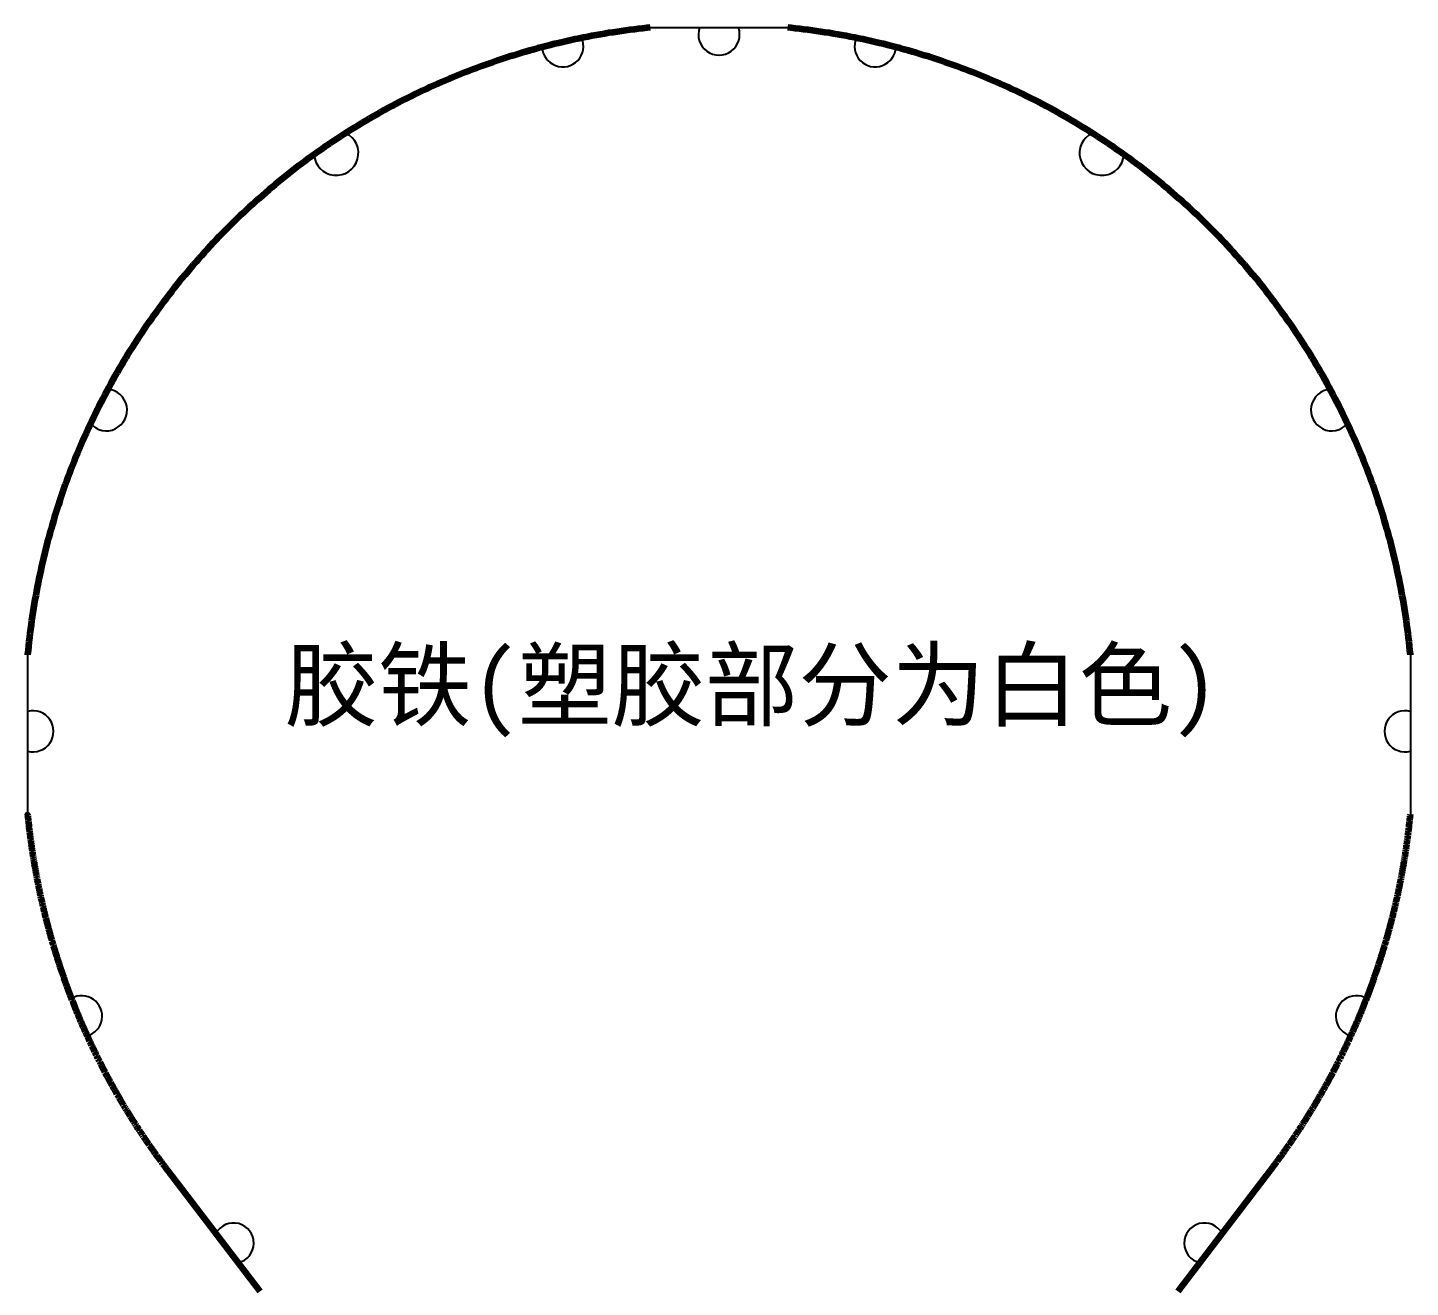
# Model space of a CAD drawing. Header units: millimetres. Extents: x 1414 to 1578, y 492 to 601.
# Drawn here: x 1513.37 to 1533.49, y 555.51 to 573.84 of the extents above; entities that cross this region are included whole.
import ezdxf

# ---------------------------------------------------------------- set-up
doc = ezdxf.new("R2010")
doc.units = ezdxf.units.MM
doc.layers.add('bl', color=200, linetype='Continuous')
doc.layers.add('HOUSING', color=7, linetype='Continuous')
doc.styles.add('宋体', font='')
doc.styles.get('宋体').set_extended_font_data('SimSun')

msp = doc.modelspace()

# ---------------------------------------------------------------- linework, layer by layer
at = {"layer": 'bl'}
for p, q in [((1522.428, 573.841), (1524.435, 573.841)), ((1522.428, 573.841), (1524.435, 573.841)), ((1513.374, 564.715), (1513.374, 562.389)), ((1513.374, 564.715), (1513.374, 562.389)), ((1533.489, 564.715), (1533.489, 562.389)), ((1533.489, 564.715), (1533.489, 562.389))]:
    msp.add_line(p, q, dxfattribs=at)
at = {"layer": 'bl', "linetype": 'Continuous', "lineweight": 100}
for points in [[(1522.428, 573.841), (1522.38, 573.836), (1522.318, 573.829), (1522.257, 573.822), (1522.195, 573.815), (1522.134, 573.807), (1522.072, 573.799), (1522.011, 573.79), (1521.95, 573.781), (1521.888, 573.772), (1521.827, 573.763), (1521.766, 573.752), (1521.705, 573.742), (1521.644, 573.731), (1521.583, 573.72), (1521.522, 573.709), (1521.461, 573.697), (1521.4, 573.684), (1521.34, 573.672), (1521.279, 573.659), (1521.219, 573.645), (1521.158, 573.632), (1521.098, 573.617), (1521.038, 573.603), (1520.977, 573.588), (1520.917, 573.573), (1520.857, 573.557), (1520.797, 573.541), (1520.738, 573.525), (1520.678, 573.508), (1520.618, 573.491), (1520.559, 573.474), (1520.5, 573.456), (1520.44, 573.438), (1520.381, 573.419), (1520.322, 573.4), (1520.263, 573.381), (1520.205, 573.361), (1520.146, 573.341), (1520.087, 573.321), (1520.029, 573.3), (1519.971, 573.279), (1519.912, 573.258), (1519.854, 573.236), (1519.797, 573.214), (1519.739, 573.192), (1519.681, 573.169), (1519.624, 573.145), (1519.566, 573.122), (1519.509, 573.098), (1519.452, 573.074), (1519.395, 573.049), (1519.339, 573.024), (1519.282, 572.999), (1519.226, 572.973), (1519.169, 572.947), (1519.113, 572.921), (1519.057, 572.894), (1519.001, 572.867), (1518.946, 572.84), (1518.89, 572.812), (1518.835, 572.784), (1518.78, 572.756), (1518.725, 572.727), (1518.67, 572.698), (1518.616, 572.669), (1518.561, 572.639), (1518.507, 572.609), (1518.453, 572.579), (1518.399, 572.548), (1518.346, 572.517), (1518.292, 572.486), (1518.239, 572.454), (1518.186, 572.422), (1518.133, 572.389), (1518.08, 572.357), (1518.028, 572.324), (1517.976, 572.29), (1517.924, 572.257), (1517.872, 572.223), (1517.82, 572.189), (1517.769, 572.154), (1517.718, 572.119), (1517.667, 572.084), (1517.616, 572.048), (1517.565, 572.013), (1517.515, 571.976), (1517.465, 571.94), (1517.415, 571.903), (1517.365, 571.866), (1517.316, 571.829), (1517.267, 571.791), (1517.218, 571.753), (1517.169, 571.715), (1517.12, 571.676), (1517.072, 571.637), (1517.024, 571.598), (1516.976, 571.559), (1516.929, 571.519), (1516.882, 571.479), (1516.834, 571.439), (1516.788, 571.398), (1516.741, 571.357), (1516.695, 571.316), (1516.649, 571.274), (1516.603, 571.233), (1516.557, 571.191), (1516.512, 571.148), (1516.467, 571.106), (1516.422, 571.063), (1516.378, 571.02), (1516.334, 570.976), (1516.29, 570.933), (1516.246, 570.889), (1516.203, 570.844), (1516.159, 570.8), (1516.117, 570.755), (1516.074, 570.71), (1516.032, 570.665), (1515.99, 570.619), (1515.948, 570.574), (1515.906, 570.527), (1515.865, 570.481), (1515.824, 570.435), (1515.784, 570.388), (1515.743, 570.341), (1515.703, 570.293), (1515.664, 570.246), (1515.624, 570.198), (1515.585, 570.15), (1515.546, 570.102), (1515.507, 570.053), (1515.469, 570.005), (1515.431, 569.956), (1515.394, 569.906), (1515.356, 569.857), (1515.319, 569.807), (1515.282, 569.757), (1515.246, 569.707), (1515.21, 569.657), (1515.174, 569.606), (1515.138, 569.556), (1515.103, 569.505), (1515.068, 569.453), (1515.034, 569.402), (1514.999, 569.35), (1514.965, 569.299), (1514.932, 569.247), (1514.898, 569.194), (1514.865, 569.142), (1514.833, 569.089), (1514.8, 569.036), (1514.768, 568.983), (1514.737, 568.93), (1514.705, 568.877), (1514.674, 568.823), (1514.644, 568.769), (1514.613, 568.715), (1514.583, 568.661), (1514.553, 568.606), (1514.524, 568.552), (1514.495, 568.497), (1514.466, 568.442), (1514.438, 568.387), (1514.41, 568.332), (1514.382, 568.276), (1514.355, 568.221), (1514.328, 568.165), (1514.301, 568.109), (1514.275, 568.053), (1514.249, 567.997), (1514.223, 567.94), (1514.198, 567.884), (1514.173, 567.827), (1514.148, 567.77), (1514.124, 567.713), (1514.1, 567.656), (1514.077, 567.599), (1514.054, 567.541), (1514.031, 567.483), (1514.008, 567.426), (1513.986, 567.368), (1513.964, 567.31), (1513.943, 567.252), (1513.922, 567.193), (1513.901, 567.135), (1513.881, 567.076), (1513.861, 567.018), (1513.841, 566.959), (1513.822, 566.9), (1513.803, 566.841), (1513.785, 566.782), (1513.766, 566.723), (1513.749, 566.663), (1513.731, 566.604), (1513.714, 566.544), (1513.697, 566.485), (1513.681, 566.425), (1513.665, 566.365), (1513.649, 566.305), (1513.634, 566.245), (1513.619, 566.185), (1513.605, 566.124), (1513.591, 566.064), (1513.577, 566.004), (1513.564, 565.943), (1513.55, 565.883), (1513.538, 565.822), (1513.526, 565.761), (1513.514, 565.7), (1513.502, 565.639), (1513.491, 565.579), (1513.48, 565.517), (1513.47, 565.456), (1513.46, 565.395), (1513.45, 565.334), (1513.441, 565.273), (1513.432, 565.211), (1513.423, 565.15), (1513.415, 565.089), (1513.407, 565.027), (1513.4, 564.966), (1513.393, 564.904), (1513.386, 564.842), (1513.38, 564.781), (1513.374, 564.719), (1513.374, 564.715)], [(1522.428, 573.841), (1522.38, 573.836), (1522.318, 573.829), (1522.257, 573.822), (1522.195, 573.815), (1522.134, 573.807), (1522.072, 573.799), (1522.011, 573.79), (1521.95, 573.781), (1521.888, 573.772), (1521.827, 573.763), (1521.766, 573.752), (1521.705, 573.742), (1521.644, 573.731), (1521.583, 573.72), (1521.522, 573.709), (1521.461, 573.697), (1521.4, 573.684), (1521.34, 573.672), (1521.279, 573.659), (1521.219, 573.645), (1521.158, 573.632), (1521.098, 573.617), (1521.038, 573.603), (1520.977, 573.588), (1520.917, 573.573), (1520.857, 573.557), (1520.797, 573.541), (1520.738, 573.525), (1520.678, 573.508), (1520.618, 573.491), (1520.559, 573.474), (1520.5, 573.456), (1520.44, 573.438), (1520.381, 573.419), (1520.322, 573.4), (1520.263, 573.381), (1520.205, 573.361), (1520.146, 573.341), (1520.087, 573.321), (1520.029, 573.3), (1519.971, 573.279), (1519.912, 573.258), (1519.854, 573.236), (1519.797, 573.214), (1519.739, 573.192), (1519.681, 573.169), (1519.624, 573.145), (1519.566, 573.122), (1519.509, 573.098), (1519.452, 573.074), (1519.395, 573.049), (1519.339, 573.024), (1519.282, 572.999), (1519.226, 572.973), (1519.169, 572.947), (1519.113, 572.921), (1519.057, 572.894), (1519.001, 572.867), (1518.946, 572.84), (1518.89, 572.812), (1518.835, 572.784), (1518.78, 572.756), (1518.725, 572.727), (1518.67, 572.698), (1518.616, 572.669), (1518.561, 572.639), (1518.507, 572.609), (1518.453, 572.579), (1518.399, 572.548), (1518.346, 572.517), (1518.292, 572.486), (1518.239, 572.454), (1518.186, 572.422), (1518.133, 572.389), (1518.08, 572.357), (1518.028, 572.324), (1517.976, 572.29), (1517.924, 572.257), (1517.872, 572.223), (1517.82, 572.189), (1517.769, 572.154), (1517.718, 572.119), (1517.667, 572.084), (1517.616, 572.048), (1517.565, 572.013), (1517.515, 571.976), (1517.465, 571.94), (1517.415, 571.903), (1517.365, 571.866), (1517.316, 571.829), (1517.267, 571.791), (1517.218, 571.753), (1517.169, 571.715), (1517.12, 571.676), (1517.072, 571.637), (1517.024, 571.598), (1516.976, 571.559), (1516.929, 571.519), (1516.882, 571.479), (1516.834, 571.439), (1516.788, 571.398), (1516.741, 571.357), (1516.695, 571.316), (1516.649, 571.274), (1516.603, 571.233), (1516.557, 571.191), (1516.512, 571.148), (1516.467, 571.106), (1516.422, 571.063), (1516.378, 571.02), (1516.334, 570.976), (1516.29, 570.933), (1516.246, 570.889), (1516.203, 570.844), (1516.159, 570.8), (1516.117, 570.755), (1516.074, 570.71), (1516.032, 570.665), (1515.99, 570.619), (1515.948, 570.574), (1515.906, 570.527), (1515.865, 570.481), (1515.824, 570.435), (1515.784, 570.388), (1515.743, 570.341), (1515.703, 570.293), (1515.664, 570.246), (1515.624, 570.198), (1515.585, 570.15), (1515.546, 570.102), (1515.507, 570.053), (1515.469, 570.005), (1515.431, 569.956), (1515.394, 569.906), (1515.356, 569.857), (1515.319, 569.807), (1515.282, 569.757), (1515.246, 569.707), (1515.21, 569.657), (1515.174, 569.606), (1515.138, 569.556), (1515.103, 569.505), (1515.068, 569.453), (1515.034, 569.402), (1514.999, 569.35), (1514.965, 569.299), (1514.932, 569.247), (1514.898, 569.194), (1514.865, 569.142), (1514.833, 569.089), (1514.8, 569.036), (1514.768, 568.983), (1514.737, 568.93), (1514.705, 568.877), (1514.674, 568.823), (1514.644, 568.769), (1514.613, 568.715), (1514.583, 568.661), (1514.553, 568.606), (1514.524, 568.552), (1514.495, 568.497), (1514.466, 568.442), (1514.438, 568.387), (1514.41, 568.332), (1514.382, 568.276), (1514.355, 568.221), (1514.328, 568.165), (1514.301, 568.109), (1514.275, 568.053), (1514.249, 567.997), (1514.223, 567.94), (1514.198, 567.884), (1514.173, 567.827), (1514.148, 567.77), (1514.124, 567.713), (1514.1, 567.656), (1514.077, 567.599), (1514.054, 567.541), (1514.031, 567.483), (1514.008, 567.426), (1513.986, 567.368), (1513.964, 567.31), (1513.943, 567.252), (1513.922, 567.193), (1513.901, 567.135), (1513.881, 567.076), (1513.861, 567.018), (1513.841, 566.959), (1513.822, 566.9), (1513.803, 566.841), (1513.785, 566.782), (1513.766, 566.723), (1513.749, 566.663), (1513.731, 566.604), (1513.714, 566.544), (1513.697, 566.485), (1513.681, 566.425), (1513.665, 566.365), (1513.649, 566.305), (1513.634, 566.245), (1513.619, 566.185), (1513.605, 566.124), (1513.591, 566.064), (1513.577, 566.004), (1513.564, 565.943), (1513.55, 565.883), (1513.538, 565.822), (1513.526, 565.761), (1513.514, 565.7), (1513.502, 565.639), (1513.491, 565.579), (1513.48, 565.517), (1513.47, 565.456), (1513.46, 565.395), (1513.45, 565.334), (1513.441, 565.273), (1513.432, 565.211), (1513.423, 565.15), (1513.415, 565.089), (1513.407, 565.027), (1513.4, 564.966), (1513.393, 564.904), (1513.386, 564.842), (1513.38, 564.781), (1513.374, 564.719), (1513.374, 564.715)], [(1533.489, 564.715), (1533.489, 564.719), (1533.483, 564.781), (1533.477, 564.842), (1533.47, 564.904), (1533.463, 564.966), (1533.456, 565.027), (1533.448, 565.089), (1533.44, 565.15), (1533.431, 565.211), (1533.422, 565.273), (1533.413, 565.334), (1533.403, 565.395), (1533.393, 565.456), (1533.383, 565.517), (1533.372, 565.579), (1533.361, 565.639), (1533.349, 565.7), (1533.337, 565.761), (1533.325, 565.822), (1533.313, 565.883), (1533.299, 565.943), (1533.286, 566.004), (1533.272, 566.064), (1533.258, 566.124), (1533.244, 566.185), (1533.229, 566.245), (1533.214, 566.305), (1533.198, 566.365), (1533.182, 566.425), (1533.166, 566.485), (1533.149, 566.544), (1533.132, 566.604), (1533.114, 566.663), (1533.097, 566.723), (1533.078, 566.782), (1533.06, 566.841), (1533.041, 566.9), (1533.022, 566.959), (1533.002, 567.018), (1532.982, 567.076), (1532.962, 567.135), (1532.941, 567.193), (1532.92, 567.252), (1532.899, 567.31), (1532.877, 567.368), (1532.855, 567.426), (1532.832, 567.483), (1532.809, 567.541), (1532.786, 567.599), (1532.763, 567.656), (1532.739, 567.713), (1532.715, 567.77), (1532.69, 567.827), (1532.665, 567.884), (1532.64, 567.94), (1532.614, 567.997), (1532.588, 568.053), (1532.562, 568.109), (1532.535, 568.165), (1532.508, 568.221), (1532.481, 568.276), (1532.453, 568.332), (1532.425, 568.387), (1532.397, 568.442), (1532.368, 568.497), (1532.339, 568.552), (1532.31, 568.606), (1532.28, 568.661), (1532.25, 568.715), (1532.219, 568.769), (1532.189, 568.823), (1532.158, 568.877), (1532.126, 568.93), (1532.095, 568.983), (1532.063, 569.036), (1532.03, 569.089), (1531.998, 569.142), (1531.965, 569.194), (1531.931, 569.247), (1531.898, 569.299), (1531.864, 569.35), (1531.829, 569.402), (1531.795, 569.453), (1531.76, 569.505), (1531.725, 569.556), (1531.689, 569.606), (1531.653, 569.657), (1531.617, 569.707), (1531.581, 569.757), (1531.544, 569.807), (1531.507, 569.857), (1531.469, 569.906), (1531.432, 569.956), (1531.394, 570.005), (1531.356, 570.053), (1531.317, 570.102), (1531.278, 570.15), (1531.239, 570.198), (1531.199, 570.246), (1531.16, 570.293), (1531.12, 570.341), (1531.079, 570.388), (1531.039, 570.435), (1530.998, 570.481), (1530.957, 570.527), (1530.915, 570.574), (1530.873, 570.619), (1530.831, 570.665), (1530.789, 570.71), (1530.746, 570.755), (1530.704, 570.8), (1530.66, 570.844), (1530.617, 570.889), (1530.573, 570.933), (1530.529, 570.976), (1530.485, 571.02), (1530.441, 571.063), (1530.396, 571.106), (1530.351, 571.148), (1530.306, 571.191), (1530.26, 571.233), (1530.214, 571.274), (1530.168, 571.316), (1530.122, 571.357), (1530.075, 571.398), (1530.029, 571.439), (1529.981, 571.479), (1529.934, 571.519), (1529.887, 571.559), (1529.839, 571.598), (1529.791, 571.637), (1529.743, 571.676), (1529.694, 571.715), (1529.645, 571.753), (1529.596, 571.791), (1529.547, 571.829), (1529.498, 571.866), (1529.448, 571.903), (1529.398, 571.94), (1529.348, 571.976), (1529.298, 572.013), (1529.247, 572.048), (1529.196, 572.084), (1529.145, 572.119), (1529.094, 572.154), (1529.043, 572.189), (1528.991, 572.223), (1528.939, 572.257), (1528.887, 572.29), (1528.835, 572.324), (1528.783, 572.357), (1528.73, 572.389), (1528.677, 572.422), (1528.624, 572.454), (1528.571, 572.486), (1528.517, 572.517), (1528.464, 572.548), (1528.41, 572.579), (1528.356, 572.609), (1528.302, 572.639), (1528.247, 572.669), (1528.193, 572.698), (1528.138, 572.727), (1528.083, 572.756), (1528.028, 572.784), (1527.973, 572.812), (1527.917, 572.84), (1527.862, 572.867), (1527.806, 572.894), (1527.75, 572.921), (1527.694, 572.947), (1527.637, 572.973), (1527.581, 572.999), (1527.524, 573.024), (1527.468, 573.049), (1527.411, 573.074), (1527.354, 573.098), (1527.297, 573.122), (1527.239, 573.145), (1527.182, 573.169), (1527.124, 573.192), (1527.066, 573.214), (1527.009, 573.236), (1526.951, 573.258), (1526.892, 573.279), (1526.834, 573.3), (1526.776, 573.321), (1526.717, 573.341), (1526.658, 573.361), (1526.6, 573.381), (1526.541, 573.4), (1526.482, 573.419), (1526.423, 573.438), (1526.363, 573.456), (1526.304, 573.474), (1526.245, 573.491), (1526.185, 573.508), (1526.125, 573.525), (1526.066, 573.541), (1526.006, 573.557), (1525.946, 573.573), (1525.886, 573.588), (1525.825, 573.603), (1525.765, 573.617), (1525.705, 573.632), (1525.644, 573.645), (1525.584, 573.659), (1525.523, 573.672), (1525.463, 573.684), (1525.402, 573.697), (1525.341, 573.709), (1525.28, 573.72), (1525.219, 573.731), (1525.158, 573.742), (1525.097, 573.752), (1525.036, 573.763), (1524.975, 573.772), (1524.913, 573.781), (1524.852, 573.79), (1524.791, 573.799), (1524.729, 573.807), (1524.668, 573.815), (1524.606, 573.822), (1524.545, 573.829), (1524.483, 573.836), (1524.435, 573.841)], [(1533.489, 564.715), (1533.489, 564.719), (1533.483, 564.781), (1533.477, 564.842), (1533.47, 564.904), (1533.463, 564.966), (1533.456, 565.027), (1533.448, 565.089), (1533.44, 565.15), (1533.431, 565.211), (1533.422, 565.273), (1533.413, 565.334), (1533.403, 565.395), (1533.393, 565.456), (1533.383, 565.517), (1533.372, 565.579), (1533.361, 565.639), (1533.349, 565.7), (1533.337, 565.761), (1533.325, 565.822), (1533.313, 565.883), (1533.299, 565.943), (1533.286, 566.004), (1533.272, 566.064), (1533.258, 566.124), (1533.244, 566.185), (1533.229, 566.245), (1533.214, 566.305), (1533.198, 566.365), (1533.182, 566.425), (1533.166, 566.485), (1533.149, 566.544), (1533.132, 566.604), (1533.114, 566.663), (1533.097, 566.723), (1533.078, 566.782), (1533.06, 566.841), (1533.041, 566.9), (1533.022, 566.959), (1533.002, 567.018), (1532.982, 567.076), (1532.962, 567.135), (1532.941, 567.193), (1532.92, 567.252), (1532.899, 567.31), (1532.877, 567.368), (1532.855, 567.426), (1532.832, 567.483), (1532.809, 567.541), (1532.786, 567.599), (1532.763, 567.656), (1532.739, 567.713), (1532.715, 567.77), (1532.69, 567.827), (1532.665, 567.884), (1532.64, 567.94), (1532.614, 567.997), (1532.588, 568.053), (1532.562, 568.109), (1532.535, 568.165), (1532.508, 568.221), (1532.481, 568.276), (1532.453, 568.332), (1532.425, 568.387), (1532.397, 568.442), (1532.368, 568.497), (1532.339, 568.552), (1532.31, 568.606), (1532.28, 568.661), (1532.25, 568.715), (1532.219, 568.769), (1532.189, 568.823), (1532.158, 568.877), (1532.126, 568.93), (1532.095, 568.983), (1532.063, 569.036), (1532.03, 569.089), (1531.998, 569.142), (1531.965, 569.194), (1531.931, 569.247), (1531.898, 569.299), (1531.864, 569.35), (1531.829, 569.402), (1531.795, 569.453), (1531.76, 569.505), (1531.725, 569.556), (1531.689, 569.606), (1531.653, 569.657), (1531.617, 569.707), (1531.581, 569.757), (1531.544, 569.807), (1531.507, 569.857), (1531.469, 569.906), (1531.432, 569.956), (1531.394, 570.005), (1531.356, 570.053), (1531.317, 570.102), (1531.278, 570.15), (1531.239, 570.198), (1531.199, 570.246), (1531.16, 570.293), (1531.12, 570.341), (1531.079, 570.388), (1531.039, 570.435), (1530.998, 570.481), (1530.957, 570.527), (1530.915, 570.574), (1530.873, 570.619), (1530.831, 570.665), (1530.789, 570.71), (1530.746, 570.755), (1530.704, 570.8), (1530.66, 570.844), (1530.617, 570.889), (1530.573, 570.933), (1530.529, 570.976), (1530.485, 571.02), (1530.441, 571.063), (1530.396, 571.106), (1530.351, 571.148), (1530.306, 571.191), (1530.26, 571.233), (1530.214, 571.274), (1530.168, 571.316), (1530.122, 571.357), (1530.075, 571.398), (1530.029, 571.439), (1529.981, 571.479), (1529.934, 571.519), (1529.887, 571.559), (1529.839, 571.598), (1529.791, 571.637), (1529.743, 571.676), (1529.694, 571.715), (1529.645, 571.753), (1529.596, 571.791), (1529.547, 571.829), (1529.498, 571.866), (1529.448, 571.903), (1529.398, 571.94), (1529.348, 571.976), (1529.298, 572.013), (1529.247, 572.048), (1529.196, 572.084), (1529.145, 572.119), (1529.094, 572.154), (1529.043, 572.189), (1528.991, 572.223), (1528.939, 572.257), (1528.887, 572.29), (1528.835, 572.324), (1528.783, 572.357), (1528.73, 572.389), (1528.677, 572.422), (1528.624, 572.454), (1528.571, 572.486), (1528.517, 572.517), (1528.464, 572.548), (1528.41, 572.579), (1528.356, 572.609), (1528.302, 572.639), (1528.247, 572.669), (1528.193, 572.698), (1528.138, 572.727), (1528.083, 572.756), (1528.028, 572.784), (1527.973, 572.812), (1527.917, 572.84), (1527.862, 572.867), (1527.806, 572.894), (1527.75, 572.921), (1527.694, 572.947), (1527.637, 572.973), (1527.581, 572.999), (1527.524, 573.024), (1527.468, 573.049), (1527.411, 573.074), (1527.354, 573.098), (1527.297, 573.122), (1527.239, 573.145), (1527.182, 573.169), (1527.124, 573.192), (1527.066, 573.214), (1527.009, 573.236), (1526.951, 573.258), (1526.892, 573.279), (1526.834, 573.3), (1526.776, 573.321), (1526.717, 573.341), (1526.658, 573.361), (1526.6, 573.381), (1526.541, 573.4), (1526.482, 573.419), (1526.423, 573.438), (1526.363, 573.456), (1526.304, 573.474), (1526.245, 573.491), (1526.185, 573.508), (1526.125, 573.525), (1526.066, 573.541), (1526.006, 573.557), (1525.946, 573.573), (1525.886, 573.588), (1525.825, 573.603), (1525.765, 573.617), (1525.705, 573.632), (1525.644, 573.645), (1525.584, 573.659), (1525.523, 573.672), (1525.463, 573.684), (1525.402, 573.697), (1525.341, 573.709), (1525.28, 573.72), (1525.219, 573.731), (1525.158, 573.742), (1525.097, 573.752), (1525.036, 573.763), (1524.975, 573.772), (1524.913, 573.781), (1524.852, 573.79), (1524.791, 573.799), (1524.729, 573.807), (1524.668, 573.815), (1524.606, 573.822), (1524.545, 573.829), (1524.483, 573.836), (1524.435, 573.841)], [(1513.374, 562.389), (1513.374, 562.389), (1513.375, 562.375), (1513.377, 562.361), (1513.378, 562.348), (1513.38, 562.334), (1513.381, 562.32), (1513.383, 562.306), (1513.384, 562.292), (1513.386, 562.278), (1513.387, 562.264), (1513.389, 562.25), (1513.39, 562.237), (1513.392, 562.223), (1513.393, 562.209), (1513.395, 562.195), (1513.397, 562.181), (1513.398, 562.167), (1513.4, 562.153), (1513.402, 562.14), (1513.404, 562.126), (1513.405, 562.112), (1513.407, 562.098), (1513.409, 562.084), (1513.411, 562.07), (1513.412, 562.057), (1513.414, 562.043), (1513.416, 562.029), (1513.418, 562.015), (1513.42, 562.001), (1513.422, 561.987), (1513.424, 561.974), (1513.426, 561.96), (1513.428, 561.946), (1513.43, 561.932), (1513.432, 561.918), (1513.434, 561.905), (1513.436, 561.891), (1513.438, 561.877), (1513.44, 561.863), (1513.442, 561.849), (1513.444, 561.836), (1513.446, 561.822), (1513.449, 561.808), (1513.451, 561.794), (1513.453, 561.78), (1513.455, 561.767), (1513.457, 561.753), (1513.46, 561.739), (1513.462, 561.725), (1513.464, 561.712), (1513.467, 561.698), (1513.469, 561.684), (1513.471, 561.67), (1513.474, 561.656), (1513.476, 561.643), (1513.478, 561.629), (1513.481, 561.615), (1513.483, 561.602), (1513.486, 561.588), (1513.488, 561.574), (1513.491, 561.56), (1513.493, 561.547), (1513.496, 561.533), (1513.498, 561.519), (1513.501, 561.505), (1513.504, 561.492), (1513.506, 561.478), (1513.509, 561.464), (1513.511, 561.451), (1513.514, 561.437), (1513.517, 561.423), (1513.52, 561.41), (1513.522, 561.396), (1513.525, 561.382), (1513.528, 561.369), (1513.531, 561.355), (1513.533, 561.341), (1513.536, 561.328), (1513.539, 561.314), (1513.542, 561.3), (1513.545, 561.287), (1513.548, 561.273), (1513.551, 561.259), (1513.553, 561.246), (1513.556, 561.232), (1513.559, 561.218), (1513.562, 561.205), (1513.565, 561.191), (1513.568, 561.178), (1513.571, 561.164), (1513.575, 561.15), (1513.578, 561.137), (1513.581, 561.123), (1513.584, 561.109), (1513.587, 561.096), (1513.59, 561.082), (1513.593, 561.069), (1513.597, 561.055), (1513.6, 561.042), (1513.603, 561.028), (1513.606, 561.014), (1513.609, 561.001), (1513.613, 560.987), (1513.616, 560.974), (1513.619, 560.96), (1513.623, 560.947), (1513.626, 560.933), (1513.629, 560.92), (1513.633, 560.906), (1513.636, 560.892), (1513.64, 560.879), (1513.643, 560.865), (1513.647, 560.852), (1513.65, 560.838), (1513.654, 560.825), (1513.657, 560.811), (1513.661, 560.798), (1513.664, 560.784), (1513.668, 560.771), (1513.671, 560.757), (1513.675, 560.744), (1513.679, 560.73), (1513.682, 560.717), (1513.686, 560.704), (1513.69, 560.69), (1513.693, 560.677), (1513.697, 560.663), (1513.701, 560.65), (1513.705, 560.636), (1513.708, 560.623), (1513.712, 560.609), (1513.716, 560.596), (1513.72, 560.583), (1513.724, 560.569), (1513.728, 560.556), (1513.732, 560.543), (1513.735, 560.529), (1513.739, 560.516), (1513.743, 560.502), (1513.747, 560.489), (1513.751, 560.476), (1513.755, 560.462), (1513.759, 560.449), (1513.763, 560.435), (1513.767, 560.422), (1513.772, 560.409), (1513.776, 560.395), (1513.78, 560.382), (1513.784, 560.369), (1513.788, 560.356), (1513.792, 560.342), (1513.796, 560.329), (1513.801, 560.316), (1513.805, 560.302), (1513.809, 560.289), (1513.813, 560.276), (1513.818, 560.262), (1513.822, 560.249), (1513.826, 560.236), (1513.83, 560.223), (1513.835, 560.209), (1513.839, 560.196), (1513.844, 560.183), (1513.848, 560.17), (1513.852, 560.156), (1513.857, 560.143), (1513.861, 560.13), (1513.866, 560.117), (1513.87, 560.103), (1513.875, 560.09), (1513.879, 560.077), (1513.884, 560.064), (1513.888, 560.051), (1513.893, 560.037), (1513.898, 560.024), (1513.902, 560.011), (1513.907, 559.998), (1513.912, 559.985), (1513.916, 559.972), (1513.921, 559.959), (1513.926, 559.945), (1513.93, 559.932), (1513.935, 559.919), (1513.94, 559.906), (1513.945, 559.893), (1513.95, 559.88), (1513.954, 559.867), (1513.959, 559.854), (1513.964, 559.841), (1513.974, 559.814), (1513.979, 559.801), (1513.984, 559.788), (1513.989, 559.775), (1513.994, 559.762), (1513.998, 559.749), (1514.003, 559.736), (1514.009, 559.723), (1514.014, 559.71), (1514.019, 559.697), (1514.024, 559.684), (1514.034, 559.658), (1514.039, 559.645), (1514.044, 559.632), (1514.049, 559.619), (1514.054, 559.606), (1514.06, 559.593), (1514.065, 559.58), (1514.07, 559.567), (1514.075, 559.555), (1514.081, 559.542), (1514.086, 559.529), (1514.091, 559.516), (1514.096, 559.503), (1514.102, 559.49), (1514.107, 559.477), (1514.113, 559.464), (1514.118, 559.451), (1514.123, 559.438), (1514.129, 559.426), (1514.134, 559.413), (1514.14, 559.4), (1514.145, 559.387), (1514.151, 559.374), (1514.156, 559.362), (1514.162, 559.349), (1514.167, 559.336), (1514.173, 559.323), (1514.178, 559.31), (1514.184, 559.298), (1514.19, 559.285), (1514.195, 559.272), (1514.201, 559.259), (1514.206, 559.246), (1514.212, 559.234), (1514.218, 559.221), (1514.224, 559.208), (1514.229, 559.196), (1514.235, 559.183), (1514.241, 559.17), (1514.247, 559.157), (1514.252, 559.145), (1514.258, 559.132), (1514.264, 559.119), (1514.27, 559.107), (1514.276, 559.094), (1514.282, 559.081), (1514.288, 559.069), (1514.294, 559.056), (1514.299, 559.044), (1514.305, 559.031), (1514.311, 559.018), (1514.317, 559.006), (1514.323, 558.993), (1514.33, 558.981), (1514.336, 558.968), (1514.342, 558.955), (1514.348, 558.943), (1514.354, 558.93), (1514.36, 558.918), (1514.366, 558.905), (1514.372, 558.893), (1514.378, 558.88), (1514.385, 558.868), (1514.391, 558.855), (1514.397, 558.843), (1514.403, 558.83), (1514.409, 558.818), (1514.416, 558.805), (1514.422, 558.793), (1514.435, 558.768), (1514.441, 558.756), (1514.447, 558.743), (1514.454, 558.731), (1514.46, 558.718), (1514.467, 558.706), (1514.473, 558.693), (1514.479, 558.681), (1514.486, 558.669), (1514.492, 558.656), (1514.499, 558.644), (1514.505, 558.632), (1514.512, 558.619), (1514.518, 558.607), (1514.525, 558.595), (1514.531, 558.582), (1514.538, 558.57), (1514.545, 558.558), (1514.551, 558.546), (1514.558, 558.533), (1514.565, 558.521), (1514.571, 558.509), (1514.578, 558.496), (1514.585, 558.484), (1514.591, 558.472), (1514.598, 558.46), (1514.605, 558.448), (1514.612, 558.435), (1514.618, 558.423), (1514.625, 558.411), (1514.632, 558.399), (1514.639, 558.387), (1514.646, 558.375), (1514.653, 558.362), (1514.66, 558.35), (1514.666, 558.338), (1514.673, 558.326), (1514.68, 558.314), (1514.687, 558.302), (1514.694, 558.29), (1514.701, 558.278), (1514.708, 558.266), (1514.715, 558.254), (1514.722, 558.241), (1514.729, 558.23), (1514.736, 558.218), (1514.744, 558.205), (1514.751, 558.193), (1514.758, 558.181), (1514.765, 558.169), (1514.772, 558.157), (1514.779, 558.145), (1514.786, 558.134), (1514.794, 558.122), (1514.801, 558.11), (1514.808, 558.098), (1514.815, 558.086), (1514.823, 558.074), (1514.83, 558.062), (1514.837, 558.05), (1514.845, 558.038), (1514.852, 558.026), (1514.859, 558.015), (1514.867, 558.003), (1514.874, 557.991), (1514.881, 557.979), (1514.889, 557.967), (1514.896, 557.955), (1514.904, 557.944), (1514.911, 557.932), (1514.919, 557.92), (1514.926, 557.908), (1514.934, 557.897), (1514.941, 557.885), (1514.949, 557.873), (1514.956, 557.861), (1514.964, 557.85), (1514.979, 557.826), (1514.987, 557.814), (1514.994, 557.803), (1515.002, 557.791), (1515.01, 557.779), (1515.017, 557.768), (1515.025, 557.756), (1515.033, 557.745), (1515.041, 557.733), (1515.048, 557.721), (1515.056, 557.71), (1515.064, 557.698), (1515.072, 557.687), (1515.079, 557.675), (1515.087, 557.664), (1515.095, 557.652), (1515.103, 557.64), (1515.111, 557.629), (1515.119, 557.617), (1515.127, 557.606), (1515.135, 557.594), (1515.143, 557.583), (1515.151, 557.571), (1515.158, 557.56), (1515.166, 557.549), (1515.174, 557.537), (1515.183, 557.526), (1515.191, 557.514), (1515.199, 557.503), (1515.207, 557.492), (1515.215, 557.48), (1515.223, 557.469), (1515.231, 557.458), (1515.239, 557.446), (1515.247, 557.435), (1515.255, 557.424), (1515.264, 557.412), (1515.272, 557.401), (1515.28, 557.39), (1515.288, 557.378), (1515.296, 557.367), (1515.305, 557.356), (1515.313, 557.345), (1515.321, 557.333), (1515.33, 557.322), (1515.338, 557.311), (1515.346, 557.3), (1515.355, 557.289), (1515.363, 557.277), (1515.371, 557.266), (1515.38, 557.255), (1515.388, 557.244), (1515.396, 557.233), (1515.405, 557.222), (1515.413, 557.211), (1515.422, 557.2), (1515.43, 557.188), (1515.439, 557.177), (1515.447, 557.166), (1515.456, 557.155), (1515.464, 557.144), (1515.473, 557.134), (1516.754, 555.459)], [(1513.374, 562.389), (1513.374, 562.389), (1513.375, 562.375), (1513.377, 562.361), (1513.378, 562.348), (1513.38, 562.334), (1513.381, 562.32), (1513.383, 562.306), (1513.384, 562.292), (1513.386, 562.278), (1513.387, 562.264), (1513.389, 562.25), (1513.39, 562.237), (1513.392, 562.223), (1513.393, 562.209), (1513.395, 562.195), (1513.397, 562.181), (1513.398, 562.167), (1513.4, 562.153), (1513.402, 562.14), (1513.404, 562.126), (1513.405, 562.112), (1513.407, 562.098), (1513.409, 562.084), (1513.411, 562.07), (1513.412, 562.057), (1513.414, 562.043), (1513.416, 562.029), (1513.418, 562.015), (1513.42, 562.001), (1513.422, 561.987), (1513.424, 561.974), (1513.426, 561.96), (1513.428, 561.946), (1513.43, 561.932), (1513.432, 561.918), (1513.434, 561.905), (1513.436, 561.891), (1513.438, 561.877), (1513.44, 561.863), (1513.442, 561.849), (1513.444, 561.836), (1513.446, 561.822), (1513.449, 561.808), (1513.451, 561.794), (1513.453, 561.78), (1513.455, 561.767), (1513.457, 561.753), (1513.46, 561.739), (1513.462, 561.725), (1513.464, 561.712), (1513.467, 561.698), (1513.469, 561.684), (1513.471, 561.67), (1513.474, 561.656), (1513.476, 561.643), (1513.478, 561.629), (1513.481, 561.615), (1513.483, 561.602), (1513.486, 561.588), (1513.488, 561.574), (1513.491, 561.56), (1513.493, 561.547), (1513.496, 561.533), (1513.498, 561.519), (1513.501, 561.505), (1513.504, 561.492), (1513.506, 561.478), (1513.509, 561.464), (1513.511, 561.451), (1513.514, 561.437), (1513.517, 561.423), (1513.52, 561.41), (1513.522, 561.396), (1513.525, 561.382), (1513.528, 561.369), (1513.531, 561.355), (1513.533, 561.341), (1513.536, 561.328), (1513.539, 561.314), (1513.542, 561.3), (1513.545, 561.287), (1513.548, 561.273), (1513.551, 561.259), (1513.553, 561.246), (1513.556, 561.232), (1513.559, 561.218), (1513.562, 561.205), (1513.565, 561.191), (1513.568, 561.178), (1513.571, 561.164), (1513.575, 561.15), (1513.578, 561.137), (1513.581, 561.123), (1513.584, 561.109), (1513.587, 561.096), (1513.59, 561.082), (1513.593, 561.069), (1513.597, 561.055), (1513.6, 561.042), (1513.603, 561.028), (1513.606, 561.014), (1513.609, 561.001), (1513.613, 560.987), (1513.616, 560.974), (1513.619, 560.96), (1513.623, 560.947), (1513.626, 560.933), (1513.629, 560.92), (1513.633, 560.906), (1513.636, 560.892), (1513.64, 560.879), (1513.643, 560.865), (1513.647, 560.852), (1513.65, 560.838), (1513.654, 560.825), (1513.657, 560.811), (1513.661, 560.798), (1513.664, 560.784), (1513.668, 560.771), (1513.671, 560.757), (1513.675, 560.744), (1513.679, 560.73), (1513.682, 560.717), (1513.686, 560.704), (1513.69, 560.69), (1513.693, 560.677), (1513.697, 560.663), (1513.701, 560.65), (1513.705, 560.636), (1513.708, 560.623), (1513.712, 560.609), (1513.716, 560.596), (1513.72, 560.583), (1513.724, 560.569), (1513.728, 560.556), (1513.732, 560.543), (1513.735, 560.529), (1513.739, 560.516), (1513.743, 560.502), (1513.747, 560.489), (1513.751, 560.476), (1513.755, 560.462), (1513.759, 560.449), (1513.763, 560.435), (1513.767, 560.422), (1513.772, 560.409), (1513.776, 560.395), (1513.78, 560.382), (1513.784, 560.369), (1513.788, 560.356), (1513.792, 560.342), (1513.796, 560.329), (1513.801, 560.316), (1513.805, 560.302), (1513.809, 560.289), (1513.813, 560.276), (1513.818, 560.262), (1513.822, 560.249), (1513.826, 560.236), (1513.83, 560.223), (1513.835, 560.209), (1513.839, 560.196), (1513.844, 560.183), (1513.848, 560.17), (1513.852, 560.156), (1513.857, 560.143), (1513.861, 560.13), (1513.866, 560.117), (1513.87, 560.103), (1513.875, 560.09), (1513.879, 560.077), (1513.884, 560.064), (1513.888, 560.051), (1513.893, 560.037), (1513.898, 560.024), (1513.902, 560.011), (1513.907, 559.998), (1513.912, 559.985), (1513.916, 559.972), (1513.921, 559.959), (1513.926, 559.945), (1513.93, 559.932), (1513.935, 559.919), (1513.94, 559.906), (1513.945, 559.893), (1513.95, 559.88), (1513.954, 559.867), (1513.959, 559.854), (1513.964, 559.841), (1513.974, 559.814), (1513.979, 559.801), (1513.984, 559.788), (1513.989, 559.775), (1513.994, 559.762), (1513.998, 559.749), (1514.003, 559.736), (1514.009, 559.723), (1514.014, 559.71), (1514.019, 559.697), (1514.024, 559.684), (1514.034, 559.658), (1514.039, 559.645), (1514.044, 559.632), (1514.049, 559.619), (1514.054, 559.606), (1514.06, 559.593), (1514.065, 559.58), (1514.07, 559.567), (1514.075, 559.555), (1514.081, 559.542), (1514.086, 559.529), (1514.091, 559.516), (1514.096, 559.503), (1514.102, 559.49), (1514.107, 559.477), (1514.113, 559.464), (1514.118, 559.451), (1514.123, 559.438), (1514.129, 559.426), (1514.134, 559.413), (1514.14, 559.4), (1514.145, 559.387), (1514.151, 559.374), (1514.156, 559.362), (1514.162, 559.349), (1514.167, 559.336), (1514.173, 559.323), (1514.178, 559.31), (1514.184, 559.298), (1514.19, 559.285), (1514.195, 559.272), (1514.201, 559.259), (1514.206, 559.246), (1514.212, 559.234), (1514.218, 559.221), (1514.224, 559.208), (1514.229, 559.196), (1514.235, 559.183), (1514.241, 559.17), (1514.247, 559.157), (1514.252, 559.145), (1514.258, 559.132), (1514.264, 559.119), (1514.27, 559.107), (1514.276, 559.094), (1514.282, 559.081), (1514.288, 559.069), (1514.294, 559.056), (1514.299, 559.044), (1514.305, 559.031), (1514.311, 559.018), (1514.317, 559.006), (1514.323, 558.993), (1514.33, 558.981), (1514.336, 558.968), (1514.342, 558.955), (1514.348, 558.943), (1514.354, 558.93), (1514.36, 558.918), (1514.366, 558.905), (1514.372, 558.893), (1514.378, 558.88), (1514.385, 558.868), (1514.391, 558.855), (1514.397, 558.843), (1514.403, 558.83), (1514.409, 558.818), (1514.416, 558.805), (1514.422, 558.793), (1514.435, 558.768), (1514.441, 558.756), (1514.447, 558.743), (1514.454, 558.731), (1514.46, 558.718), (1514.467, 558.706), (1514.473, 558.693), (1514.479, 558.681), (1514.486, 558.669), (1514.492, 558.656), (1514.499, 558.644), (1514.505, 558.632), (1514.512, 558.619), (1514.518, 558.607), (1514.525, 558.595), (1514.531, 558.582), (1514.538, 558.57), (1514.545, 558.558), (1514.551, 558.546), (1514.558, 558.533), (1514.565, 558.521), (1514.571, 558.509), (1514.578, 558.496), (1514.585, 558.484), (1514.591, 558.472), (1514.598, 558.46), (1514.605, 558.448), (1514.612, 558.435), (1514.618, 558.423), (1514.625, 558.411), (1514.632, 558.399), (1514.639, 558.387), (1514.646, 558.375), (1514.653, 558.362), (1514.66, 558.35), (1514.666, 558.338), (1514.673, 558.326), (1514.68, 558.314), (1514.687, 558.302), (1514.694, 558.29), (1514.701, 558.278), (1514.708, 558.266), (1514.715, 558.254), (1514.722, 558.241), (1514.729, 558.23), (1514.736, 558.218), (1514.744, 558.205), (1514.751, 558.193), (1514.758, 558.181), (1514.765, 558.169), (1514.772, 558.157), (1514.779, 558.145), (1514.786, 558.134), (1514.794, 558.122), (1514.801, 558.11), (1514.808, 558.098), (1514.815, 558.086), (1514.823, 558.074), (1514.83, 558.062), (1514.837, 558.05), (1514.845, 558.038), (1514.852, 558.026), (1514.859, 558.015), (1514.867, 558.003), (1514.874, 557.991), (1514.881, 557.979), (1514.889, 557.967), (1514.896, 557.955), (1514.904, 557.944), (1514.911, 557.932), (1514.919, 557.92), (1514.926, 557.908), (1514.934, 557.897), (1514.941, 557.885), (1514.949, 557.873), (1514.956, 557.861), (1514.964, 557.85), (1514.979, 557.826), (1514.987, 557.814), (1514.994, 557.803), (1515.002, 557.791), (1515.01, 557.779), (1515.017, 557.768), (1515.025, 557.756), (1515.033, 557.745), (1515.041, 557.733), (1515.048, 557.721), (1515.056, 557.71), (1515.064, 557.698), (1515.072, 557.687), (1515.079, 557.675), (1515.087, 557.664), (1515.095, 557.652), (1515.103, 557.64), (1515.111, 557.629), (1515.119, 557.617), (1515.127, 557.606), (1515.135, 557.594), (1515.143, 557.583), (1515.151, 557.571), (1515.158, 557.56), (1515.166, 557.549), (1515.174, 557.537), (1515.183, 557.526), (1515.191, 557.514), (1515.199, 557.503), (1515.207, 557.492), (1515.215, 557.48), (1515.223, 557.469), (1515.231, 557.458), (1515.239, 557.446), (1515.247, 557.435), (1515.255, 557.424), (1515.264, 557.412), (1515.272, 557.401), (1515.28, 557.39), (1515.288, 557.378), (1515.296, 557.367), (1515.305, 557.356), (1515.313, 557.345), (1515.321, 557.333), (1515.33, 557.322), (1515.338, 557.311), (1515.346, 557.3), (1515.355, 557.289), (1515.363, 557.277), (1515.371, 557.266), (1515.38, 557.255), (1515.388, 557.244), (1515.396, 557.233), (1515.405, 557.222), (1515.413, 557.211), (1515.422, 557.2), (1515.43, 557.188), (1515.439, 557.177), (1515.447, 557.166), (1515.456, 557.155), (1515.464, 557.144), (1515.473, 557.134), (1516.754, 555.459)], [(1530.109, 555.459), (1531.39, 557.134), (1531.399, 557.144), (1531.407, 557.155), (1531.416, 557.166), (1531.424, 557.177), (1531.433, 557.188), (1531.441, 557.199), (1531.45, 557.211), (1531.458, 557.222), (1531.467, 557.233), (1531.475, 557.244), (1531.483, 557.255), (1531.492, 557.266), (1531.5, 557.277), (1531.508, 557.289), (1531.517, 557.3), (1531.525, 557.311), (1531.533, 557.322), (1531.542, 557.333), (1531.55, 557.345), (1531.558, 557.356), (1531.567, 557.367), (1531.575, 557.378), (1531.583, 557.39), (1531.591, 557.401), (1531.599, 557.412), (1531.608, 557.424), (1531.616, 557.435), (1531.624, 557.446), (1531.632, 557.458), (1531.64, 557.469), (1531.648, 557.48), (1531.656, 557.492), (1531.664, 557.503), (1531.672, 557.514), (1531.68, 557.526), (1531.689, 557.537), (1531.697, 557.549), (1531.704, 557.56), (1531.712, 557.571), (1531.72, 557.583), (1531.728, 557.594), (1531.736, 557.606), (1531.744, 557.617), (1531.752, 557.629), (1531.76, 557.64), (1531.768, 557.652), (1531.776, 557.664), (1531.784, 557.675), (1531.791, 557.687), (1531.799, 557.698), (1531.807, 557.71), (1531.815, 557.721), (1531.822, 557.733), (1531.83, 557.745), (1531.838, 557.756), (1531.846, 557.768), (1531.853, 557.779), (1531.861, 557.791), (1531.869, 557.803), (1531.876, 557.814), (1531.884, 557.826), (1531.899, 557.85), (1531.907, 557.861), (1531.914, 557.873), (1531.922, 557.885), (1531.929, 557.896), (1531.937, 557.908), (1531.944, 557.92), (1531.952, 557.932), (1531.959, 557.944), (1531.967, 557.955), (1531.974, 557.967), (1531.982, 557.979), (1531.989, 557.991), (1531.996, 558.003), (1532.004, 558.015), (1532.011, 558.026), (1532.018, 558.038), (1532.026, 558.05), (1532.033, 558.062), (1532.04, 558.074), (1532.048, 558.086), (1532.055, 558.098), (1532.062, 558.11), (1532.069, 558.122), (1532.077, 558.134), (1532.084, 558.145), (1532.091, 558.157), (1532.098, 558.169), (1532.105, 558.181), (1532.112, 558.193), (1532.119, 558.205), (1532.126, 558.217), (1532.134, 558.229), (1532.141, 558.241), (1532.148, 558.254), (1532.155, 558.266), (1532.162, 558.278), (1532.169, 558.29), (1532.176, 558.302), (1532.183, 558.314), (1532.19, 558.326), (1532.196, 558.338), (1532.203, 558.35), (1532.21, 558.362), (1532.217, 558.375), (1532.224, 558.387), (1532.231, 558.399), (1532.238, 558.411), (1532.244, 558.423), (1532.251, 558.435), (1532.258, 558.448), (1532.265, 558.46), (1532.272, 558.472), (1532.278, 558.484), (1532.285, 558.496), (1532.292, 558.509), (1532.298, 558.521), (1532.305, 558.533), (1532.312, 558.545), (1532.318, 558.558), (1532.325, 558.57), (1532.332, 558.582), (1532.338, 558.595), (1532.345, 558.607), (1532.351, 558.619), (1532.358, 558.632), (1532.364, 558.644), (1532.371, 558.656), (1532.377, 558.669), (1532.384, 558.681), (1532.39, 558.693), (1532.396, 558.706), (1532.403, 558.718), (1532.409, 558.731), (1532.416, 558.743), (1532.422, 558.755), (1532.428, 558.768), (1532.441, 558.793), (1532.447, 558.805), (1532.454, 558.818), (1532.46, 558.83), (1532.466, 558.843), (1532.472, 558.855), (1532.478, 558.868), (1532.485, 558.88), (1532.491, 558.893), (1532.497, 558.905), (1532.503, 558.918), (1532.509, 558.93), (1532.515, 558.943), (1532.521, 558.955), (1532.527, 558.968), (1532.533, 558.981), (1532.54, 558.993), (1532.546, 559.006), (1532.552, 559.018), (1532.558, 559.031), (1532.563, 559.043), (1532.569, 559.056), (1532.575, 559.069), (1532.581, 559.081), (1532.587, 559.094), (1532.593, 559.107), (1532.599, 559.119), (1532.605, 559.132), (1532.611, 559.145), (1532.616, 559.157), (1532.622, 559.17), (1532.628, 559.183), (1532.634, 559.196), (1532.639, 559.208), (1532.645, 559.221), (1532.651, 559.234), (1532.657, 559.246), (1532.662, 559.259), (1532.668, 559.272), (1532.673, 559.285), (1532.679, 559.298), (1532.685, 559.31), (1532.69, 559.323), (1532.696, 559.336), (1532.701, 559.349), (1532.707, 559.361), (1532.712, 559.374), (1532.718, 559.387), (1532.723, 559.4), (1532.729, 559.413), (1532.734, 559.426), (1532.74, 559.438), (1532.745, 559.451), (1532.75, 559.464), (1532.756, 559.477), (1532.761, 559.49), (1532.767, 559.503), (1532.772, 559.516), (1532.777, 559.529), (1532.782, 559.542), (1532.788, 559.554), (1532.793, 559.567), (1532.798, 559.58), (1532.803, 559.593), (1532.809, 559.606), (1532.814, 559.619), (1532.819, 559.632), (1532.824, 559.645), (1532.829, 559.658), (1532.839, 559.684), (1532.844, 559.697), (1532.849, 559.71), (1532.855, 559.723), (1532.86, 559.736), (1532.865, 559.749), (1532.869, 559.762), (1532.874, 559.775), (1532.879, 559.788), (1532.884, 559.801), (1532.889, 559.814), (1532.899, 559.841), (1532.904, 559.854), (1532.909, 559.867), (1532.913, 559.88), (1532.918, 559.893), (1532.923, 559.906), (1532.928, 559.919), (1532.933, 559.932), (1532.937, 559.945), (1532.942, 559.959), (1532.947, 559.972), (1532.951, 559.985), (1532.956, 559.998), (1532.961, 560.011), (1532.965, 560.024), (1532.97, 560.037), (1532.975, 560.051), (1532.979, 560.064), (1532.984, 560.077), (1532.988, 560.09), (1532.993, 560.103), (1532.997, 560.117), (1533.002, 560.13), (1533.006, 560.143), (1533.011, 560.156), (1533.015, 560.17), (1533.019, 560.183), (1533.024, 560.196), (1533.028, 560.209), (1533.032, 560.223), (1533.037, 560.236), (1533.041, 560.249), (1533.045, 560.262), (1533.05, 560.276), (1533.054, 560.289), (1533.058, 560.302), (1533.062, 560.316), (1533.067, 560.329), (1533.071, 560.342), (1533.075, 560.355), (1533.079, 560.369), (1533.083, 560.382), (1533.087, 560.395), (1533.091, 560.409), (1533.096, 560.422), (1533.1, 560.435), (1533.104, 560.449), (1533.108, 560.462), (1533.112, 560.476), (1533.116, 560.489), (1533.12, 560.502), (1533.124, 560.516), (1533.128, 560.529), (1533.131, 560.542), (1533.135, 560.556), (1533.139, 560.569), (1533.143, 560.583), (1533.147, 560.596), (1533.151, 560.609), (1533.155, 560.623), (1533.158, 560.636), (1533.162, 560.65), (1533.166, 560.663), (1533.17, 560.677), (1533.173, 560.69), (1533.177, 560.704), (1533.181, 560.717), (1533.184, 560.73), (1533.188, 560.744), (1533.192, 560.757), (1533.195, 560.771), (1533.199, 560.784), (1533.202, 560.798), (1533.206, 560.811), (1533.209, 560.825), (1533.213, 560.838), (1533.216, 560.852), (1533.22, 560.865), (1533.223, 560.879), (1533.227, 560.892), (1533.23, 560.906), (1533.234, 560.92), (1533.237, 560.933), (1533.24, 560.947), (1533.244, 560.96), (1533.247, 560.974), (1533.25, 560.987), (1533.254, 561.001), (1533.257, 561.014), (1533.26, 561.028), (1533.263, 561.041), (1533.266, 561.055), (1533.27, 561.069), (1533.273, 561.082), (1533.276, 561.096), (1533.279, 561.109), (1533.282, 561.123), (1533.285, 561.137), (1533.288, 561.15), (1533.292, 561.164), (1533.295, 561.177), (1533.298, 561.191), (1533.301, 561.205), (1533.304, 561.218), (1533.307, 561.232), (1533.31, 561.246), (1533.312, 561.259), (1533.315, 561.273), (1533.318, 561.287), (1533.321, 561.3), (1533.324, 561.314), (1533.327, 561.328), (1533.33, 561.341), (1533.332, 561.355), (1533.335, 561.368), (1533.338, 561.382), (1533.341, 561.396), (1533.343, 561.41), (1533.346, 561.423), (1533.349, 561.437), (1533.352, 561.451), (1533.354, 561.464), (1533.357, 561.478), (1533.359, 561.492), (1533.362, 561.505), (1533.365, 561.519), (1533.367, 561.533), (1533.37, 561.547), (1533.372, 561.56), (1533.375, 561.574), (1533.377, 561.588), (1533.38, 561.602), (1533.382, 561.615), (1533.385, 561.629), (1533.387, 561.643), (1533.389, 561.656), (1533.392, 561.67), (1533.394, 561.684), (1533.396, 561.698), (1533.399, 561.712), (1533.401, 561.725), (1533.403, 561.739), (1533.406, 561.753), (1533.408, 561.767), (1533.41, 561.78), (1533.412, 561.794), (1533.414, 561.808), (1533.417, 561.822), (1533.419, 561.835), (1533.421, 561.849), (1533.423, 561.863), (1533.425, 561.877), (1533.427, 561.891), (1533.429, 561.905), (1533.431, 561.918), (1533.433, 561.932), (1533.435, 561.946), (1533.437, 561.96), (1533.439, 561.974), (1533.441, 561.987), (1533.443, 562.001), (1533.445, 562.015), (1533.447, 562.029), (1533.449, 562.043), (1533.451, 562.057), (1533.452, 562.07), (1533.454, 562.084), (1533.456, 562.098), (1533.458, 562.112), (1533.459, 562.126), (1533.461, 562.14), (1533.463, 562.153), (1533.465, 562.167), (1533.466, 562.181), (1533.468, 562.195), (1533.47, 562.209), (1533.471, 562.223), (1533.473, 562.237), (1533.474, 562.25), (1533.476, 562.264), (1533.477, 562.278), (1533.479, 562.292), (1533.48, 562.306), (1533.482, 562.32), (1533.483, 562.334), (1533.485, 562.347), (1533.486, 562.361), (1533.488, 562.375), (1533.489, 562.389), (1533.489, 562.389)], [(1530.109, 555.459), (1531.39, 557.134), (1531.399, 557.144), (1531.407, 557.155), (1531.416, 557.166), (1531.424, 557.177), (1531.433, 557.188), (1531.441, 557.199), (1531.45, 557.211), (1531.458, 557.222), (1531.467, 557.233), (1531.475, 557.244), (1531.483, 557.255), (1531.492, 557.266), (1531.5, 557.277), (1531.508, 557.289), (1531.517, 557.3), (1531.525, 557.311), (1531.533, 557.322), (1531.542, 557.333), (1531.55, 557.345), (1531.558, 557.356), (1531.567, 557.367), (1531.575, 557.378), (1531.583, 557.39), (1531.591, 557.401), (1531.599, 557.412), (1531.608, 557.424), (1531.616, 557.435), (1531.624, 557.446), (1531.632, 557.458), (1531.64, 557.469), (1531.648, 557.48), (1531.656, 557.492), (1531.664, 557.503), (1531.672, 557.514), (1531.68, 557.526), (1531.689, 557.537), (1531.697, 557.549), (1531.704, 557.56), (1531.712, 557.571), (1531.72, 557.583), (1531.728, 557.594), (1531.736, 557.606), (1531.744, 557.617), (1531.752, 557.629), (1531.76, 557.64), (1531.768, 557.652), (1531.776, 557.664), (1531.784, 557.675), (1531.791, 557.687), (1531.799, 557.698), (1531.807, 557.71), (1531.815, 557.721), (1531.822, 557.733), (1531.83, 557.745), (1531.838, 557.756), (1531.846, 557.768), (1531.853, 557.779), (1531.861, 557.791), (1531.869, 557.803), (1531.876, 557.814), (1531.884, 557.826), (1531.899, 557.85), (1531.907, 557.861), (1531.914, 557.873), (1531.922, 557.885), (1531.929, 557.896), (1531.937, 557.908), (1531.944, 557.92), (1531.952, 557.932), (1531.959, 557.944), (1531.967, 557.955), (1531.974, 557.967), (1531.982, 557.979), (1531.989, 557.991), (1531.996, 558.003), (1532.004, 558.015), (1532.011, 558.026), (1532.018, 558.038), (1532.026, 558.05), (1532.033, 558.062), (1532.04, 558.074), (1532.048, 558.086), (1532.055, 558.098), (1532.062, 558.11), (1532.069, 558.122), (1532.077, 558.134), (1532.084, 558.145), (1532.091, 558.157), (1532.098, 558.169), (1532.105, 558.181), (1532.112, 558.193), (1532.119, 558.205), (1532.126, 558.217), (1532.134, 558.229), (1532.141, 558.241), (1532.148, 558.254), (1532.155, 558.266), (1532.162, 558.278), (1532.169, 558.29), (1532.176, 558.302), (1532.183, 558.314), (1532.19, 558.326), (1532.196, 558.338), (1532.203, 558.35), (1532.21, 558.362), (1532.217, 558.375), (1532.224, 558.387), (1532.231, 558.399), (1532.238, 558.411), (1532.244, 558.423), (1532.251, 558.435), (1532.258, 558.448), (1532.265, 558.46), (1532.272, 558.472), (1532.278, 558.484), (1532.285, 558.496), (1532.292, 558.509), (1532.298, 558.521), (1532.305, 558.533), (1532.312, 558.545), (1532.318, 558.558), (1532.325, 558.57), (1532.332, 558.582), (1532.338, 558.595), (1532.345, 558.607), (1532.351, 558.619), (1532.358, 558.632), (1532.364, 558.644), (1532.371, 558.656), (1532.377, 558.669), (1532.384, 558.681), (1532.39, 558.693), (1532.396, 558.706), (1532.403, 558.718), (1532.409, 558.731), (1532.416, 558.743), (1532.422, 558.755), (1532.428, 558.768), (1532.441, 558.793), (1532.447, 558.805), (1532.454, 558.818), (1532.46, 558.83), (1532.466, 558.843), (1532.472, 558.855), (1532.478, 558.868), (1532.485, 558.88), (1532.491, 558.893), (1532.497, 558.905), (1532.503, 558.918), (1532.509, 558.93), (1532.515, 558.943), (1532.521, 558.955), (1532.527, 558.968), (1532.533, 558.981), (1532.54, 558.993), (1532.546, 559.006), (1532.552, 559.018), (1532.558, 559.031), (1532.563, 559.043), (1532.569, 559.056), (1532.575, 559.069), (1532.581, 559.081), (1532.587, 559.094), (1532.593, 559.107), (1532.599, 559.119), (1532.605, 559.132), (1532.611, 559.145), (1532.616, 559.157), (1532.622, 559.17), (1532.628, 559.183), (1532.634, 559.196), (1532.639, 559.208), (1532.645, 559.221), (1532.651, 559.234), (1532.657, 559.246), (1532.662, 559.259), (1532.668, 559.272), (1532.673, 559.285), (1532.679, 559.298), (1532.685, 559.31), (1532.69, 559.323), (1532.696, 559.336), (1532.701, 559.349), (1532.707, 559.361), (1532.712, 559.374), (1532.718, 559.387), (1532.723, 559.4), (1532.729, 559.413), (1532.734, 559.426), (1532.74, 559.438), (1532.745, 559.451), (1532.75, 559.464), (1532.756, 559.477), (1532.761, 559.49), (1532.767, 559.503), (1532.772, 559.516), (1532.777, 559.529), (1532.782, 559.542), (1532.788, 559.554), (1532.793, 559.567), (1532.798, 559.58), (1532.803, 559.593), (1532.809, 559.606), (1532.814, 559.619), (1532.819, 559.632), (1532.824, 559.645), (1532.829, 559.658), (1532.839, 559.684), (1532.844, 559.697), (1532.849, 559.71), (1532.855, 559.723), (1532.86, 559.736), (1532.865, 559.749), (1532.869, 559.762), (1532.874, 559.775), (1532.879, 559.788), (1532.884, 559.801), (1532.889, 559.814), (1532.899, 559.841), (1532.904, 559.854), (1532.909, 559.867), (1532.913, 559.88), (1532.918, 559.893), (1532.923, 559.906), (1532.928, 559.919), (1532.933, 559.932), (1532.937, 559.945), (1532.942, 559.959), (1532.947, 559.972), (1532.951, 559.985), (1532.956, 559.998), (1532.961, 560.011), (1532.965, 560.024), (1532.97, 560.037), (1532.975, 560.051), (1532.979, 560.064), (1532.984, 560.077), (1532.988, 560.09), (1532.993, 560.103), (1532.997, 560.117), (1533.002, 560.13), (1533.006, 560.143), (1533.011, 560.156), (1533.015, 560.17), (1533.019, 560.183), (1533.024, 560.196), (1533.028, 560.209), (1533.032, 560.223), (1533.037, 560.236), (1533.041, 560.249), (1533.045, 560.262), (1533.05, 560.276), (1533.054, 560.289), (1533.058, 560.302), (1533.062, 560.316), (1533.067, 560.329), (1533.071, 560.342), (1533.075, 560.355), (1533.079, 560.369), (1533.083, 560.382), (1533.087, 560.395), (1533.091, 560.409), (1533.096, 560.422), (1533.1, 560.435), (1533.104, 560.449), (1533.108, 560.462), (1533.112, 560.476), (1533.116, 560.489), (1533.12, 560.502), (1533.124, 560.516), (1533.128, 560.529), (1533.131, 560.542), (1533.135, 560.556), (1533.139, 560.569), (1533.143, 560.583), (1533.147, 560.596), (1533.151, 560.609), (1533.155, 560.623), (1533.158, 560.636), (1533.162, 560.65), (1533.166, 560.663), (1533.17, 560.677), (1533.173, 560.69), (1533.177, 560.704), (1533.181, 560.717), (1533.184, 560.73), (1533.188, 560.744), (1533.192, 560.757), (1533.195, 560.771), (1533.199, 560.784), (1533.202, 560.798), (1533.206, 560.811), (1533.209, 560.825), (1533.213, 560.838), (1533.216, 560.852), (1533.22, 560.865), (1533.223, 560.879), (1533.227, 560.892), (1533.23, 560.906), (1533.234, 560.92), (1533.237, 560.933), (1533.24, 560.947), (1533.244, 560.96), (1533.247, 560.974), (1533.25, 560.987), (1533.254, 561.001), (1533.257, 561.014), (1533.26, 561.028), (1533.263, 561.041), (1533.266, 561.055), (1533.27, 561.069), (1533.273, 561.082), (1533.276, 561.096), (1533.279, 561.109), (1533.282, 561.123), (1533.285, 561.137), (1533.288, 561.15), (1533.292, 561.164), (1533.295, 561.177), (1533.298, 561.191), (1533.301, 561.205), (1533.304, 561.218), (1533.307, 561.232), (1533.31, 561.246), (1533.312, 561.259), (1533.315, 561.273), (1533.318, 561.287), (1533.321, 561.3), (1533.324, 561.314), (1533.327, 561.328), (1533.33, 561.341), (1533.332, 561.355), (1533.335, 561.368), (1533.338, 561.382), (1533.341, 561.396), (1533.343, 561.41), (1533.346, 561.423), (1533.349, 561.437), (1533.352, 561.451), (1533.354, 561.464), (1533.357, 561.478), (1533.359, 561.492), (1533.362, 561.505), (1533.365, 561.519), (1533.367, 561.533), (1533.37, 561.547), (1533.372, 561.56), (1533.375, 561.574), (1533.377, 561.588), (1533.38, 561.602), (1533.382, 561.615), (1533.385, 561.629), (1533.387, 561.643), (1533.389, 561.656), (1533.392, 561.67), (1533.394, 561.684), (1533.396, 561.698), (1533.399, 561.712), (1533.401, 561.725), (1533.403, 561.739), (1533.406, 561.753), (1533.408, 561.767), (1533.41, 561.78), (1533.412, 561.794), (1533.414, 561.808), (1533.417, 561.822), (1533.419, 561.835), (1533.421, 561.849), (1533.423, 561.863), (1533.425, 561.877), (1533.427, 561.891), (1533.429, 561.905), (1533.431, 561.918), (1533.433, 561.932), (1533.435, 561.946), (1533.437, 561.96), (1533.439, 561.974), (1533.441, 561.987), (1533.443, 562.001), (1533.445, 562.015), (1533.447, 562.029), (1533.449, 562.043), (1533.451, 562.057), (1533.452, 562.07), (1533.454, 562.084), (1533.456, 562.098), (1533.458, 562.112), (1533.459, 562.126), (1533.461, 562.14), (1533.463, 562.153), (1533.465, 562.167), (1533.466, 562.181), (1533.468, 562.195), (1533.47, 562.209), (1533.471, 562.223), (1533.473, 562.237), (1533.474, 562.25), (1533.476, 562.264), (1533.477, 562.278), (1533.479, 562.292), (1533.48, 562.306), (1533.482, 562.32), (1533.483, 562.334), (1533.485, 562.347), (1533.486, 562.361), (1533.488, 562.375), (1533.489, 562.389), (1533.489, 562.389)]]:
    msp.add_lwpolyline(points, dxfattribs=at)
at = {"layer": 'HOUSING'}
for centre, radius, start, end in [((1521.158, 573.571), 0.301, 182.6392, 23.5255), ((1521.158, 573.571), 0.301, 182.6392, 23.5255), ((1523.432, 573.741), 0.3, 160.5288, 19.4712), ((1523.432, 573.741), 0.3, 160.5288, 19.4712), ((1525.705, 573.571), 0.301, 156.4745, 357.3608), ((1525.705, 573.571), 0.301, 156.4745, 357.3608), ((1517.863, 572.015), 0.323, 183.717, 64.486), ((1517.863, 572.015), 0.323, 183.717, 64.486), ((1529, 572.015), 0.323, 115.514, 356.283), ((1529, 572.015), 0.323, 115.514, 356.283), ((1514.518, 568.277), 0.302, 220.4823, 86.0807), ((1514.518, 568.277), 0.302, 220.4823, 86.0807), ((1532.345, 568.277), 0.302, 93.9193, 319.5177), ((1532.345, 568.277), 0.302, 93.9193, 319.5177), ((1513.45, 563.603), 0.3, 255.2255, 104.7745), ((1513.45, 563.603), 0.3, 255.2255, 104.7745), ((1533.413, 563.603), 0.3, 75.2255, 284.7745), ((1533.413, 563.603), 0.3, 75.2255, 284.7745), ((1514.159, 559.457), 0.299, 285.9909, 119.624), ((1514.159, 559.457), 0.299, 285.9909, 119.624), ((1532.704, 559.457), 0.299, 60.376, 254.0091), ((1532.704, 559.457), 0.299, 60.376, 254.0091), ((1516.37, 556.156), 0.293, 283.5322, 151.295), ((1516.37, 556.156), 0.293, 283.5322, 151.295), ((1530.493, 556.156), 0.293, 28.705, 256.4678), ((1530.493, 556.156), 0.293, 28.705, 256.4678)]:
    msp.add_arc(centre, radius, start, end, dxfattribs=at)

# ---------------------------------------------------------------- texts
at = {"color": 1, "insert": (1517.114, 564.778), "char_height": 0.99634, "width": 14.95915, "attachment_point": 1, "style": '宋体'}
msp.add_mtext('胶铁(塑胶部分为白色)', dxfattribs=at)
msp.add_mtext('胶铁(塑胶部分为白色)', dxfattribs=at)

doc.saveas('drawing.dxf')
